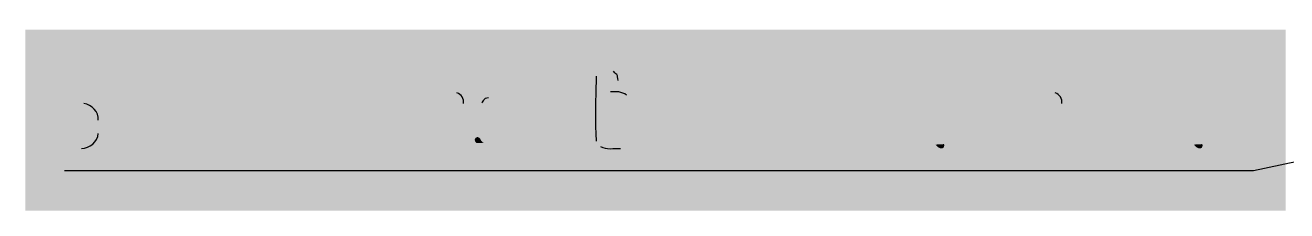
# Model space of a CAD drawing. Header units: millimetres. Extents: x -211 to 10565, y -2293 to 2244.
# Drawn here: x 4495.8 to 4551.7, y -678.6 to -670.4 of the extents above; entities that cross this region are included whole.
import ezdxf

# ---------------------------------------------------------------- set-up
doc = ezdxf.new("R2010")
doc.units = ezdxf.units.MM
doc.layers.add('PDF _Геометрия', color=7, linetype='Continuous')
doc.layers.add('PDF _Сплошная заливка', color=7, linetype='Continuous')

msp = doc.modelspace()

# ---------------------------------------------------------------- hatches: boundary and pattern name
at = {"layer": 'PDF _Сплошная заливка', "transparency": 33554559}
h = msp.add_hatch(color=256, dxfattribs=at)
h.paths.add_polyline_path([(4498.948, -672.389), (4497.699, -672.389), (4497.615, -672.431), (4497.594, -672.516), (4497.594, -674.039), (4497.636, -674.124), (4497.721, -674.145), (4498.44, -674.145), (4498.525, -674.166), (4498.694, -674.293), (4498.758, -674.357), (4498.8, -674.441), (4498.821, -674.526), (4498.842, -674.632), (4498.842, -675.14), (4498.821, -675.224), (4498.8, -675.33), (4498.758, -675.415), (4498.694, -675.478), (4498.609, -675.542), (4498.44, -675.626), (4497.699, -675.626), (4497.615, -675.669), (4497.594, -675.753), (4497.615, -675.838), (4497.721, -675.88), (4498.334, -675.88)], flags=0)
h.paths.add_polyline_path([(4499.075, -675.224), (4499.075, -674.632)], flags=0)
h.paths.add_polyline_path([(4498.44, -673.891), (4497.848, -673.891), (4497.848, -672.643), (4498.969, -672.643), (4499.054, -672.6), (4499.075, -672.516), (4499.033, -672.431)], flags=0)
for points in [[(4502.82, -672.389), (4502.312, -672.389), (4502.228, -672.431), (4502.207, -672.516), (4502.228, -672.6), (4502.312, -672.643), (4502.82, -672.643), (4502.905, -672.6), (4502.947, -672.516), (4502.905, -672.431)], [(4510.29, -672.389), (4509.401, -672.389), (4509.317, -672.431), (4509.295, -672.516), (4509.317, -672.6), (4509.422, -672.643), (4510.29, -672.643), (4510.375, -672.664), (4510.459, -672.706), (4510.523, -672.791), (4510.544, -672.897), (4510.544, -673.383), (4509.782, -673.383), (4509.697, -673.404), (4509.592, -673.426), (4509.507, -673.468), (4509.444, -673.531), (4509.38, -673.616), (4510.544, -673.637), (4510.544, -675.372), (4510.523, -675.478), (4510.459, -675.563), (4510.375, -675.605), (4510.29, -675.626), (4509.782, -675.626), (4509.38, -675.647), (4509.444, -675.732), (4509.507, -675.796), (4509.592, -675.838), (4509.697, -675.88), (4510.396, -675.88), (4510.565, -675.796), (4510.65, -675.732), (4510.692, -675.669), (4510.755, -675.584), (4510.777, -675.478), (4510.777, -672.791), (4510.755, -672.706), (4510.713, -672.621), (4510.565, -672.473), (4510.48, -672.431), (4510.375, -672.41)], [(4518.627, -672.389), (4517.738, -672.389), (4517.654, -672.431), (4517.633, -672.516), (4517.654, -672.6), (4517.76, -672.643), (4518.627, -672.643), (4518.712, -672.664), (4518.796, -672.706), (4518.86, -672.791), (4518.881, -672.897), (4518.881, -673.383), (4518.119, -673.383), (4518.035, -673.404), (4517.929, -673.426), (4517.844, -673.468), (4517.781, -673.531), (4517.717, -673.616), (4518.881, -673.637), (4518.881, -675.372), (4518.86, -675.478), (4518.796, -675.563), (4518.712, -675.605), (4518.627, -675.626), (4518.119, -675.626), (4517.717, -675.647), (4517.781, -675.732), (4517.844, -675.796), (4517.929, -675.838), (4518.035, -675.88), (4518.733, -675.88), (4518.902, -675.796), (4518.987, -675.732), (4519.029, -675.669), (4519.093, -675.584), (4519.114, -675.478), (4519.114, -672.791), (4519.093, -672.706), (4519.05, -672.621), (4518.902, -672.473), (4518.818, -672.431), (4518.712, -672.41)], [(4530.329, -672.389), (4529.44, -672.389), (4529.355, -672.431), (4529.334, -672.516), (4529.355, -672.6), (4529.461, -672.643), (4530.329, -672.643), (4530.413, -672.664), (4530.498, -672.706), (4530.562, -672.791), (4530.583, -672.897), (4530.583, -673.383), (4529.821, -673.383), (4529.736, -673.404), (4529.631, -673.426), (4529.546, -673.468), (4529.482, -673.531), (4529.419, -673.616), (4530.583, -673.637), (4530.583, -675.372), (4530.562, -675.478), (4530.498, -675.563), (4530.413, -675.605), (4530.329, -675.626), (4529.821, -675.626), (4529.419, -675.647), (4529.482, -675.732), (4529.546, -675.796), (4529.631, -675.838), (4529.736, -675.88), (4530.435, -675.88), (4530.604, -675.796), (4530.689, -675.732), (4530.731, -675.669), (4530.794, -675.584), (4530.816, -675.478), (4530.816, -672.791), (4530.794, -672.706), (4530.752, -672.621), (4530.604, -672.473), (4530.519, -672.431), (4530.413, -672.41)], [(4545.268, -672.389), (4544.379, -672.389), (4544.295, -672.431), (4544.274, -672.516), (4544.295, -672.6), (4544.401, -672.643), (4545.268, -672.643), (4545.353, -672.664), (4545.437, -672.706), (4545.501, -672.791), (4545.522, -672.897), (4545.522, -673.383), (4544.76, -673.383), (4544.676, -673.404), (4544.57, -673.426), (4544.485, -673.468), (4544.422, -673.531), (4544.358, -673.616), (4545.522, -673.637), (4545.522, -675.372), (4545.501, -675.478), (4545.437, -675.563), (4545.353, -675.605), (4545.268, -675.626), (4544.76, -675.626), (4544.358, -675.647), (4544.422, -675.732), (4544.485, -675.796), (4544.57, -675.838), (4544.676, -675.88), (4545.374, -675.88), (4545.543, -675.796), (4545.628, -675.732), (4545.67, -675.669), (4545.734, -675.584), (4545.755, -675.478), (4545.755, -672.791), (4545.734, -672.706), (4545.691, -672.621), (4545.543, -672.473), (4545.459, -672.431), (4545.353, -672.41)], [(4499.71, -673.383), (4499.625, -673.426), (4499.583, -673.51), (4499.583, -675.774), (4499.625, -675.859), (4499.71, -675.88), (4500.429, -675.88), (4500.598, -675.796), (4500.683, -675.732), (4500.747, -675.669), (4499.837, -675.626), (4499.837, -674.759), (4500.323, -674.759), (4500.747, -674.738), (4500.683, -674.653), (4500.598, -674.589), (4500.514, -674.547), (4500.429, -674.526), (4500.323, -674.505), (4499.837, -674.505), (4499.837, -673.51), (4499.794, -673.426)], [(4501.191, -673.383), (4501.106, -673.426), (4501.064, -673.51), (4501.064, -675.774), (4501.106, -675.859), (4501.191, -675.88), (4501.276, -675.859), (4501.297, -675.838), (4501.318, -675.753), (4501.318, -673.51), (4501.276, -673.426)], [(4501.953, -673.383), (4501.868, -673.426), (4501.826, -673.51), (4501.826, -675.478), (4501.847, -675.563), (4501.91, -675.647), (4502.312, -675.626), (4502.228, -675.605), (4502.143, -675.563), (4502.08, -675.478), (4502.08, -673.51), (4502.037, -673.426)], [(4503.18, -673.383), (4503.095, -673.426), (4503.074, -673.51), (4503.074, -675.626), (4502.312, -675.626), (4501.91, -675.647), (4501.974, -675.732), (4502.037, -675.796), (4502.122, -675.838), (4502.228, -675.88), (4503.222, -675.88), (4503.286, -675.838), (4503.307, -675.753), (4503.307, -673.51), (4503.265, -673.426)], [(4506.291, -673.383), (4505.402, -673.383), (4505.317, -673.426), (4505.296, -673.51), (4505.296, -675.753), (4505.338, -675.859), (4505.423, -675.88), (4505.508, -675.859), (4505.508, -675.838), (4505.55, -675.753), (4505.55, -673.637), (4506.291, -673.637), (4506.714, -673.616), (4506.65, -673.531), (4506.566, -673.468), (4506.481, -673.426), (4506.396, -673.404)], [(4506.714, -673.616), (4506.291, -673.637), (4506.375, -673.658), (4506.46, -673.722), (4506.523, -673.785), (4506.545, -673.891), (4506.545, -675.753), (4506.566, -675.859), (4506.65, -675.88), (4506.756, -675.859), (4506.756, -675.838), (4506.777, -675.753), (4506.777, -673.785), (4506.756, -673.701)], [(4507.391, -673.616), (4507.306, -673.785), (4507.306, -675.478), (4507.327, -675.563), (4507.391, -675.669), (4507.793, -675.626), (4507.708, -675.605), (4507.624, -675.563), (4507.56, -675.478), (4507.56, -673.785), (4507.624, -673.722), (4507.708, -673.658), (4507.793, -673.637), (4508.301, -673.637)], [(4508.301, -673.383), (4507.793, -673.383), (4507.687, -673.404), (4507.603, -673.426), (4507.518, -673.468), (4507.433, -673.553), (4507.391, -673.616), (4508.301, -673.637), (4508.385, -673.658), (4508.47, -673.722), (4508.534, -673.785), (4508.555, -673.891), (4508.555, -675.372), (4508.534, -675.478), (4508.47, -675.563), (4508.385, -675.605), (4508.301, -675.626), (4507.793, -675.626), (4507.391, -675.669), (4507.518, -675.796), (4507.687, -675.88), (4508.385, -675.88), (4508.491, -675.838), (4508.576, -675.796), (4508.661, -675.732), (4508.703, -675.669), (4508.766, -675.584), (4508.788, -675.478), (4508.788, -673.785), (4508.766, -673.701), (4508.724, -673.616), (4508.661, -673.531), (4508.576, -673.468), (4508.491, -673.426), (4508.407, -673.404)], [(4509.38, -673.616), (4509.295, -673.785), (4509.295, -675.478), (4509.317, -675.563), (4509.38, -675.647), (4509.782, -675.626), (4509.697, -675.605), (4509.613, -675.563), (4509.549, -675.478), (4509.549, -673.785), (4509.613, -673.722), (4509.697, -673.658), (4509.782, -673.637), (4510.544, -673.637)], [(4511.898, -673.383), (4511.39, -673.383), (4511.306, -673.447), (4511.284, -673.51), (4511.306, -673.595), (4511.306, -673.616), (4511.411, -673.637), (4511.771, -673.637), (4511.771, -675.774), (4511.813, -675.859), (4511.898, -675.88), (4512.872, -675.88), (4512.956, -675.838), (4513.041, -675.796), (4513.125, -675.732), (4513.189, -675.669), (4512.025, -675.626), (4512.025, -674.759), (4512.766, -674.759), (4513.189, -674.738), (4513.125, -674.653), (4513.062, -674.589), (4512.977, -674.547), (4512.872, -674.526), (4512.766, -674.505), (4512.025, -674.505), (4512.025, -673.489), (4511.983, -673.426)], [(4513.866, -673.616), (4513.781, -673.785), (4513.781, -675.478), (4513.803, -675.584), (4513.866, -675.669), (4513.993, -675.796), (4514.078, -675.838), (4514.183, -675.88), (4515.157, -675.88), (4515.241, -675.838), (4515.263, -675.753), (4515.22, -675.669), (4515.136, -675.626), (4514.268, -675.626), (4514.183, -675.605), (4514.099, -675.563), (4514.035, -675.478), (4514.035, -674.759), (4515.178, -674.759), (4515.241, -674.716), (4515.263, -674.632), (4514.035, -674.505), (4514.035, -673.785), (4514.099, -673.722), (4514.183, -673.658), (4514.268, -673.637), (4514.776, -673.637)], [(4516.617, -673.383), (4516.363, -673.383), (4516.151, -673.426), (4515.982, -673.553), (4515.94, -673.637), (4516.617, -673.637), (4516.723, -673.658), (4516.807, -673.722), (4516.871, -673.806), (4516.892, -673.891), (4516.892, -674.272), (4516.871, -674.357), (4516.807, -674.441), (4516.786, -674.441), (4516.702, -674.484), (4516.617, -674.505), (4516.342, -674.505), (4516.278, -674.568), (4516.236, -674.632), (4516.278, -674.716), (4516.363, -674.759), (4516.617, -674.759), (4516.723, -674.78), (4516.807, -674.843), (4516.871, -674.907), (4516.892, -675.013), (4516.892, -675.394), (4516.871, -675.478), (4516.807, -675.563), (4516.786, -675.563), (4516.702, -675.605), (4516.617, -675.626), (4516.236, -675.626), (4515.834, -675.647), (4515.876, -675.732), (4515.961, -675.796), (4516.13, -675.88), (4516.702, -675.88), (4516.913, -675.796), (4516.977, -675.732), (4517.104, -675.563), (4517.125, -675.478), (4517.125, -674.886), (4517.04, -674.716), (4516.955, -674.632), (4516.977, -674.632), (4517.04, -674.547), (4517.082, -674.484), (4517.104, -674.462), (4517.125, -674.378), (4517.125, -673.785), (4517.104, -673.701), (4516.977, -673.531), (4516.892, -673.468), (4516.807, -673.426), (4516.702, -673.404)], [(4517.717, -673.616), (4517.633, -673.785), (4517.633, -675.478), (4517.654, -675.563), (4517.717, -675.647), (4518.119, -675.626), (4518.035, -675.605), (4517.95, -675.563), (4517.887, -675.478), (4517.887, -673.785), (4517.95, -673.722), (4518.035, -673.658), (4518.119, -673.637), (4518.881, -673.637)], [(4523.24, -673.383), (4523.155, -673.426), (4523.113, -673.51), (4523.113, -675.774), (4523.155, -675.859), (4523.24, -675.88), (4523.96, -675.88), (4524.044, -675.838), (4524.129, -675.796), (4524.213, -675.732), (4524.277, -675.669), (4523.367, -675.626), (4523.367, -674.759), (4523.854, -674.759), (4524.277, -674.738), (4524.213, -674.653), (4524.129, -674.589), (4524.044, -674.547), (4523.96, -674.526), (4523.854, -674.505), (4523.367, -674.505), (4523.367, -673.51), (4523.325, -673.426)], [(4524.721, -673.383), (4524.637, -673.426), (4524.594, -673.51), (4524.594, -675.774), (4524.637, -675.859), (4524.721, -675.88), (4524.806, -675.859), (4524.827, -675.838), (4524.848, -675.753), (4524.848, -673.51), (4524.806, -673.426)], [(4525.483, -673.383), (4525.377, -673.426), (4525.356, -673.51), (4525.356, -673.574), (4525.949, -674.632), (4526.097, -674.886), (4526.605, -675.817), (4526.626, -675.838), (4526.71, -675.88), (4526.816, -675.838), (4526.837, -675.753), (4526.837, -675.69), (4526.245, -674.632), (4526.097, -674.378), (4525.589, -673.447), (4525.568, -673.426)], [(4526.71, -673.383), (4526.647, -673.404), (4526.605, -673.447), (4526.097, -674.378), (4526.245, -674.632), (4526.837, -673.574), (4526.837, -673.51), (4526.816, -673.426)], [(4527.43, -673.616), (4527.345, -673.785), (4527.345, -675.478), (4527.366, -675.563), (4527.43, -675.669), (4527.832, -675.626), (4527.747, -675.605), (4527.663, -675.563), (4527.599, -675.478), (4527.599, -673.785), (4527.663, -673.722), (4527.747, -673.658), (4527.832, -673.637), (4528.34, -673.637)], [(4528.34, -673.383), (4527.832, -673.383), (4527.726, -673.404), (4527.641, -673.426), (4527.557, -673.468), (4527.472, -673.553), (4527.43, -673.616), (4528.34, -673.637), (4528.424, -673.658), (4528.509, -673.722), (4528.573, -673.785), (4528.594, -673.891), (4528.594, -675.372), (4528.573, -675.478), (4528.509, -675.563), (4528.424, -675.605), (4528.34, -675.626), (4527.832, -675.626), (4527.43, -675.669), (4527.557, -675.796), (4527.726, -675.88), (4528.424, -675.88), (4528.53, -675.838), (4528.615, -675.796), (4528.7, -675.732), (4528.742, -675.669), (4528.805, -675.584), (4528.826, -675.478), (4528.826, -673.785), (4528.805, -673.701), (4528.763, -673.616), (4528.7, -673.531), (4528.615, -673.468), (4528.53, -673.426), (4528.446, -673.404)], [(4529.419, -673.616), (4529.334, -673.785), (4529.334, -675.478), (4529.355, -675.563), (4529.419, -675.647), (4529.821, -675.626), (4529.736, -675.605), (4529.652, -675.563), (4529.588, -675.478), (4529.588, -673.785), (4529.652, -673.722), (4529.736, -673.658), (4529.821, -673.637), (4530.583, -673.637)], [(4532.953, -673.383), (4532.868, -673.426), (4532.826, -673.51), (4532.826, -675.753), (4532.868, -675.859), (4532.953, -675.88), (4533.037, -675.859), (4533.037, -675.838), (4533.08, -675.753), (4533.08, -674.759), (4534.074, -674.759), (4533.08, -674.505), (4533.08, -673.51), (4533.037, -673.426)], [(4534.18, -673.383), (4534.095, -673.426), (4534.074, -673.51), (4534.074, -674.505), (4533.08, -674.505), (4534.074, -674.759), (4534.074, -675.753), (4534.095, -675.859), (4534.18, -675.88), (4534.286, -675.859), (4534.286, -675.838), (4534.307, -675.753), (4534.307, -673.51), (4534.265, -673.426)], [(4534.9, -673.616), (4534.815, -673.785), (4534.815, -675.478), (4534.836, -675.563), (4534.9, -675.669), (4535.026, -675.796), (4535.196, -675.88), (4535.831, -675.88), (4535.936, -675.859), (4536.021, -675.838), (4536.106, -675.774), (4536.169, -675.711), (4536.55, -675.69), (4536.465, -675.647), (4535.302, -675.626), (4535.217, -675.605), (4535.132, -675.563), (4535.069, -675.478), (4535.069, -673.785), (4535.132, -673.722), (4535.217, -673.658), (4535.302, -673.637), (4536.063, -673.637)], [(4536.169, -673.383), (4535.302, -673.383), (4535.196, -673.404), (4535.111, -673.426), (4535.026, -673.468), (4534.942, -673.553), (4534.9, -673.616), (4536.063, -673.637), (4536.063, -675.372), (4536.042, -675.478), (4535.979, -675.563), (4535.894, -675.605), (4535.809, -675.626), (4535.302, -675.626), (4536.465, -675.647), (4536.423, -675.605), (4536.338, -675.542), (4536.317, -675.478), (4536.296, -675.372), (4536.296, -673.489), (4536.275, -673.426)], [(4538.433, -673.383), (4538.349, -673.426), (4538.306, -673.51), (4538.306, -674.357), (4538.327, -674.462), (4538.391, -674.547), (4538.793, -674.505), (4538.708, -674.484), (4538.624, -674.441), (4538.56, -674.357), (4538.56, -673.51), (4538.518, -673.426)], [(4539.661, -673.383), (4539.576, -673.426), (4539.555, -673.51), (4539.555, -674.505), (4538.793, -674.505), (4538.391, -674.547), (4538.518, -674.674), (4538.687, -674.759), (4539.555, -674.759), (4539.555, -675.774), (4539.576, -675.859), (4539.661, -675.88), (4539.766, -675.859), (4539.766, -675.838), (4539.788, -675.753), (4539.788, -673.51), (4539.745, -673.426)], [(4540.38, -673.616), (4540.295, -673.785), (4540.295, -675.478), (4540.317, -675.584), (4540.38, -675.669), (4540.507, -675.796), (4540.592, -675.838), (4540.697, -675.88), (4541.671, -675.88), (4541.755, -675.838), (4541.777, -675.753), (4541.734, -675.669), (4541.65, -675.626), (4540.782, -675.626), (4540.697, -675.605), (4540.613, -675.563), (4540.549, -675.478), (4540.549, -674.759), (4541.692, -674.759), (4541.755, -674.716), (4541.777, -674.632), (4540.549, -674.505), (4540.549, -673.785), (4540.613, -673.722), (4540.697, -673.658), (4540.782, -673.637), (4541.29, -673.637)], [(4543.279, -673.383), (4542.39, -673.383), (4542.306, -673.426), (4542.284, -673.51), (4542.284, -676.748), (4542.327, -676.832), (4542.411, -676.875), (4542.496, -676.832), (4542.538, -676.748), (4542.538, -675.88), (4543.385, -675.88), (4543.469, -675.838), (4543.554, -675.796), (4543.639, -675.732), (4543.681, -675.669), (4542.538, -675.626), (4542.538, -673.637), (4543.279, -673.637), (4543.681, -673.616), (4543.618, -673.531), (4543.554, -673.468), (4543.469, -673.426), (4543.385, -673.404)], [(4543.681, -673.616), (4543.279, -673.637), (4543.364, -673.658), (4543.448, -673.722), (4543.512, -673.785), (4543.533, -673.891), (4543.533, -675.372), (4543.512, -675.478), (4543.448, -675.563), (4543.364, -675.605), (4543.279, -675.626), (4542.538, -675.626), (4543.681, -675.669), (4543.745, -675.584), (4543.766, -675.478), (4543.766, -673.785), (4543.745, -673.701)], [(4544.358, -673.616), (4544.274, -673.785), (4544.274, -675.478), (4544.295, -675.563), (4544.358, -675.647), (4544.76, -675.626), (4544.676, -675.605), (4544.591, -675.563), (4544.528, -675.478), (4544.528, -673.785), (4544.591, -673.722), (4544.676, -673.658), (4544.76, -673.637), (4545.522, -673.637)], [(4546.347, -673.616), (4546.263, -673.785), (4546.263, -675.478), (4546.284, -675.563), (4546.347, -675.669), (4546.474, -675.796), (4546.644, -675.88), (4547.278, -675.88), (4547.384, -675.859), (4547.469, -675.838), (4547.553, -675.774), (4547.617, -675.711), (4547.998, -675.69), (4547.913, -675.647), (4546.749, -675.626), (4546.665, -675.605), (4546.58, -675.563), (4546.517, -675.478), (4546.517, -673.785), (4546.58, -673.722), (4546.665, -673.658), (4546.749, -673.637), (4547.511, -673.637)], [(4547.617, -673.383), (4546.749, -673.383), (4546.644, -673.404), (4546.559, -673.426), (4546.474, -673.468), (4546.39, -673.553), (4546.347, -673.616), (4547.511, -673.637), (4547.511, -675.372), (4547.49, -675.478), (4547.426, -675.563), (4547.342, -675.605), (4547.257, -675.626), (4546.749, -675.626), (4547.913, -675.647), (4547.871, -675.605), (4547.786, -675.542), (4547.765, -675.478), (4547.744, -675.372), (4547.744, -673.489), (4547.723, -673.426)], [(4548.379, -673.383), (4548.294, -673.426), (4548.252, -673.51), (4548.252, -675.774), (4548.294, -675.859), (4548.379, -675.88), (4548.463, -675.859), (4548.463, -675.838), (4548.506, -675.753), (4548.506, -674.949), (4548.76, -674.653), (4548.506, -674.568), (4548.506, -673.51), (4548.463, -673.426)], [(4549.627, -673.383), (4549.606, -673.383), (4549.521, -673.426), (4548.506, -674.568), (4548.76, -674.653), (4549.521, -675.817), (4549.564, -675.859), (4549.606, -675.88), (4549.712, -675.838), (4549.733, -675.753), (4549.733, -675.69), (4548.95, -674.441), (4549.712, -673.595), (4549.754, -673.51), (4549.712, -673.426)], [(4500.747, -674.738), (4500.323, -674.759), (4500.429, -674.78), (4500.493, -674.822), (4500.556, -674.907), (4500.577, -675.013), (4500.577, -675.372), (4500.556, -675.478), (4500.493, -675.563), (4500.429, -675.605), (4500.323, -675.626), (4499.837, -675.626), (4500.747, -675.669), (4500.789, -675.584), (4500.831, -675.372), (4500.831, -675.013), (4500.81, -674.907), (4500.789, -674.822)], [(4513.189, -674.738), (4512.766, -674.759), (4512.872, -674.78), (4512.956, -674.822), (4512.998, -674.907), (4513.02, -675.013), (4513.02, -675.372), (4512.998, -675.478), (4512.956, -675.563), (4512.872, -675.605), (4512.766, -675.626), (4512.025, -675.626), (4513.189, -675.669), (4513.231, -675.584), (4513.274, -675.372), (4513.274, -675.013), (4513.252, -674.907), (4513.231, -674.822)], [(4524.277, -674.738), (4523.854, -674.759), (4523.96, -674.78), (4524.023, -674.822), (4524.087, -674.907), (4524.108, -675.013), (4524.108, -675.372), (4524.087, -675.478), (4524.023, -675.563), (4523.96, -675.605), (4523.854, -675.626), (4523.367, -675.626), (4524.277, -675.669), (4524.319, -675.584), (4524.362, -675.372), (4524.362, -675.013), (4524.34, -674.907), (4524.319, -674.822)], [(4525.949, -674.632), (4525.356, -675.69), (4525.356, -675.753), (4525.377, -675.838), (4525.483, -675.88), (4525.547, -675.859), (4525.589, -675.817), (4526.097, -674.886)], [(4515.876, -675.372), (4515.792, -675.415), (4515.749, -675.499), (4515.77, -675.542), (4515.77, -675.563), (4515.834, -675.647), (4516.236, -675.626), (4516.173, -675.626), (4516.088, -675.584), (4516.046, -675.542), (4516.003, -675.457), (4515.961, -675.415)], [(4536.55, -675.69), (4536.169, -675.711), (4536.211, -675.753), (4536.275, -675.817), (4536.402, -675.88), (4536.444, -675.88), (4536.529, -675.859), (4536.571, -675.753)], [(4547.998, -675.69), (4547.617, -675.711), (4547.723, -675.817), (4547.765, -675.838), (4547.85, -675.88), (4547.892, -675.88), (4547.977, -675.859), (4548.019, -675.753)]]:
    msp.add_hatch(color=256, dxfattribs=at).paths.add_polyline_path(points)
h = msp.add_hatch(color=256, dxfattribs=at)
h.paths.add_polyline_path([(4521.611, -672.389), (4521.547, -672.389), (4521.441, -672.431), (4521.357, -672.452), (4521.272, -672.516), (4521.251, -672.537), (4521.209, -672.6), (4521.611, -672.643), (4521.717, -672.664), (4521.801, -672.706), (4521.844, -672.791), (4521.865, -672.897), (4521.844, -672.981), (4521.801, -673.045), (4521.632, -673.214), (4521.378, -673.383), (4521.78, -673.383), (4521.886, -673.299), (4521.949, -673.256), (4521.992, -673.193), (4522.055, -673.129), (4522.097, -673.045), (4522.119, -672.981), (4522.119, -672.875)], flags=0)
h.paths.add_polyline_path([(4521.907, -672.473), (4521.822, -672.431), (4521.717, -672.41)], flags=0)
h = msp.add_hatch(color=256, dxfattribs=at)
h.paths.add_polyline_path([(4521.209, -672.6), (4521.145, -672.685)], flags=0)
h.paths.add_polyline_path([(4521.145, -675.563), (4521.209, -675.647), (4521.611, -675.626), (4521.526, -675.605), (4521.441, -675.563), (4521.378, -675.478), (4521.378, -673.785), (4521.441, -673.722), (4521.526, -673.658), (4521.611, -673.637), (4522.119, -673.637), (4522.542, -673.616), (4522.478, -673.531)], flags=0)
h.paths.add_polyline_path([(4521.78, -673.383), (4521.378, -673.383), (4521.378, -672.791), (4521.441, -672.706), (4521.526, -672.664), (4521.611, -672.643)], flags=0)
h = msp.add_hatch(color=256, dxfattribs=at)
h.paths.add_polyline_path([(4514.776, -673.383), (4514.268, -673.383), (4514.162, -673.404), (4514.078, -673.426), (4513.993, -673.468), (4513.908, -673.553), (4513.866, -673.616), (4514.776, -673.637), (4514.861, -673.658), (4514.945, -673.722), (4515.009, -673.785), (4515.03, -673.891), (4515.03, -674.505), (4514.035, -674.505), (4515.263, -674.632), (4515.263, -673.891)], flags=0)
h.paths.add_polyline_path([(4514.966, -673.426), (4514.882, -673.404)], flags=0)
h = msp.add_hatch(color=256, dxfattribs=at)
h.paths.add_polyline_path([(4515.94, -673.637), (4515.897, -673.722), (4515.876, -673.785), (4515.919, -673.87), (4516.003, -673.891), (4516.067, -673.891), (4516.067, -673.87)], flags=0)
h.paths.add_polyline_path([(4516.363, -673.637), (4516.617, -673.637)], flags=0)
h = msp.add_hatch(color=256, dxfattribs=at)
h.paths.add_polyline_path([(4522.542, -673.616), (4522.119, -673.637), (4522.203, -673.658), (4522.288, -673.722), (4522.351, -673.785), (4522.373, -673.891), (4522.373, -675.372), (4522.351, -675.478), (4522.288, -675.563), (4522.203, -675.605), (4522.119, -675.626), (4521.611, -675.626), (4521.209, -675.647), (4521.272, -675.732), (4521.336, -675.796)], flags=0)
h.paths.add_polyline_path([(4522.224, -675.88), (4522.394, -675.796), (4522.478, -675.732), (4522.521, -675.669), (4522.584, -675.584), (4522.605, -675.478), (4522.605, -673.785), (4522.584, -673.701)], flags=0)
h = msp.add_hatch(color=256, dxfattribs=at)
h.paths.add_polyline_path([(4541.29, -673.383), (4540.782, -673.383), (4540.676, -673.404), (4540.592, -673.426), (4540.507, -673.468), (4540.422, -673.553), (4540.38, -673.616), (4541.29, -673.637), (4541.375, -673.658), (4541.459, -673.722), (4541.523, -673.785), (4541.544, -673.891), (4541.544, -674.505), (4540.549, -674.505), (4541.777, -674.632), (4541.777, -673.891)], flags=0)
h.paths.add_polyline_path([(4541.48, -673.426), (4541.396, -673.404)], flags=0)

# ---------------------------------------------------------------- linework, layer by layer
at = {"layer": 'PDF _Геометрия', "lineweight": 25}
msp.add_lwpolyline([(4580.627, -670.442), (4550.262, -676.875), (4497.573, -676.875)], dxfattribs=at)
for points in [[(4522.119, -672.875), (4522.063, -672.597), (4522.108, -672.676), (4521.907, -672.473)], [(4521.145, -672.685), (4521.109, -673.345), (4521.087, -675.046), (4521.145, -675.563)], [(4515.263, -673.891), (4515.29, -673.691), (4515.154, -673.491), (4514.966, -673.426)], [(4516.067, -673.87), (4516.201, -673.768), (4516.13, -673.653), (4516.363, -673.637)], [(4522.478, -673.531), (4522.296, -673.358), (4522.009, -673.371), (4521.78, -673.383)], [(4541.777, -673.891), (4541.804, -673.691), (4541.668, -673.491), (4541.48, -673.426)], [(4499.075, -674.632), (4499.097, -674.264), (4498.792, -673.945), (4498.44, -673.891)], [(4498.334, -675.88), (4498.693, -675.885), (4499.048, -675.592), (4499.075, -675.224)], [(4521.336, -675.796), (4521.564, -675.955), (4521.954, -675.866), (4522.224, -675.88)]]:
    msp.add_open_spline(points, degree=3, dxfattribs=at)
at = {"layer": 'PDF _Сплошная заливка', "color": 7, "lineweight": 25, "true_color": 0xffffff, "transparency": 33554559}
for points in [[(4495.837, -670.632), (4495.837, -678.631), (4551.701, -670.632)], [(4495.837, -678.631), (4551.701, -670.632), (4551.701, -678.631)]]:
    msp.add_solid(points, dxfattribs=at)

doc.saveas('drawing.dxf')
